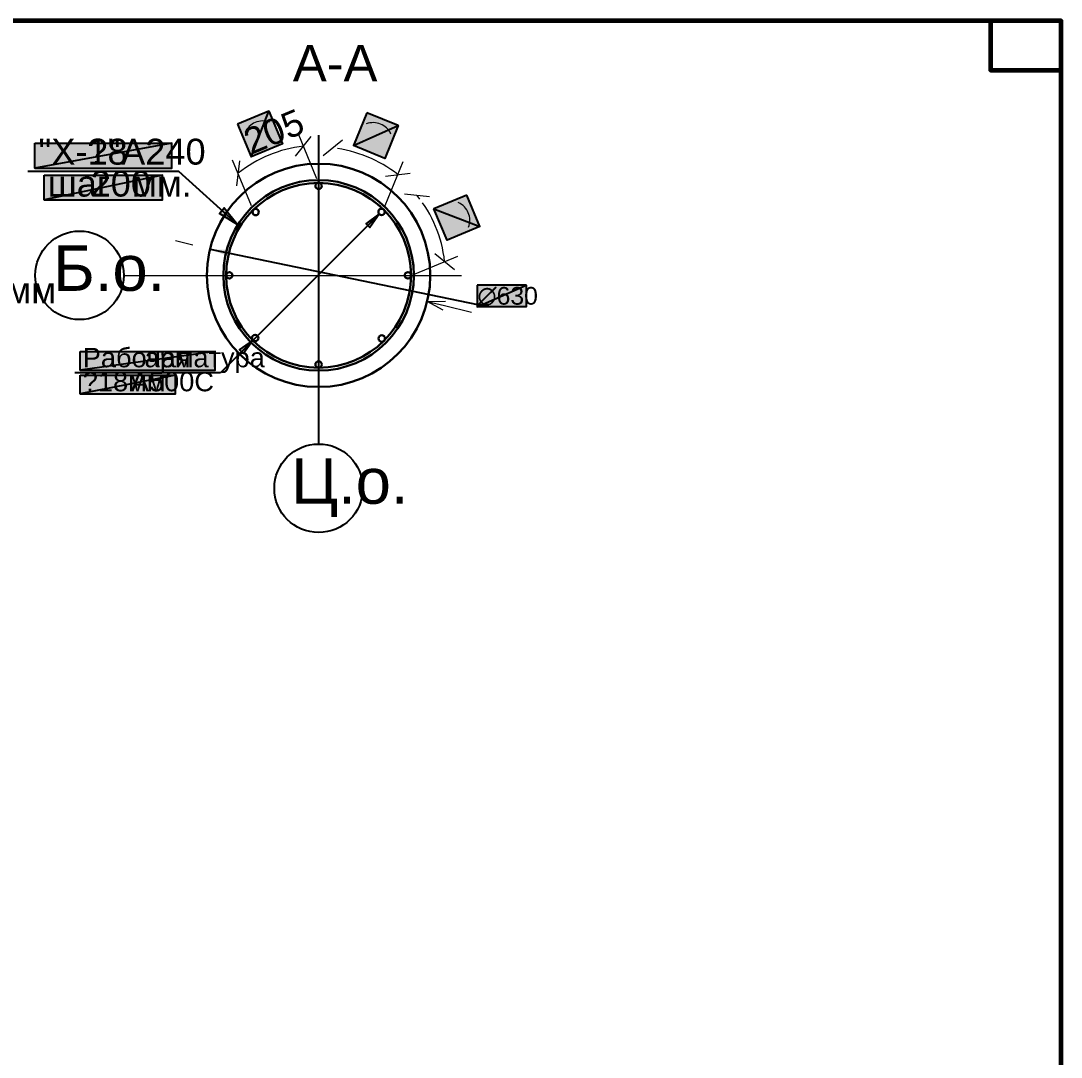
# Model space of a CAD drawing. Extents: x 8 to 21351, y 0 to 420.
# Drawn here: x 9579.1 to 9725.9, y 145.8 to 292.1 of the extents above; entities that cross this region are included whole.
import ezdxf

# ---------------------------------------------------------------- set-up
doc = ezdxf.new("R2010")
doc.units = 0
doc.linetypes.add('TEYPDFCAD_CENTER', pattern=[20, 12, -3, 2, -3])
for name, color, linetype in [('PDF_ВЫНОСКИ', 7, 'Continuous'), ('PDF_ОСИ', 7, 'Continuous'), ('TEY_REVIEW_AXIS', 7, 'Continuous'), ('TEY_REVIEW_LEADER', 7, 'Continuous')]:
    doc.layers.add(name, color=color, linetype=linetype)
doc.styles.add('TEYPDFCAD_TEXT', font='arial.ttf')
doc.dimstyles.new('TEYPDFCAD_SCALE_1', dxfattribs={"dimtxt": 2.5, "dimasz": 2.5, "dimexe": 1.25, "dimexo": 0.75, "dimtad": 1, "dimdsep": 46, "dimtxsty": 'Standard', "dimcen": 0.09, "dimadec": 0, "dimazin": 0, "dimtfac": 1, "dimtofl": 0, "dimtmove": 0, "dimatfit": 3, "dimfxl": 1, "dimarcsym": 0})

# ---------------------------------------------------------------- blocks, each defined once
blk = doc.blocks.new('TEY_AXIS')
at = {"layer": 'PDF_ОСИ', "linetype": 'TEYPDFCAD_CENTER', "lineweight": 9}
blk.add_line((0, 0), (1, 0), dxfattribs=at)

msp = doc.modelspace()

# ---------------------------------------------------------------- hatches: boundary and pattern name
at = {"true_color": 0xffffff}
h = msp.add_hatch(color=0, dxfattribs=at)
h.paths.add_polyline_path([(9609.68, 277.54), (9611.58, 272.92), (9614.1, 279.38)])
h.paths.add_polyline_path([(9611.58, 272.92), (9614.1, 279.38), (9616.01, 274.74)])
h = msp.add_hatch(color=0, dxfattribs=at)
h.paths.add_polyline_path([(9627.94, 279.15), (9626.04, 274.51), (9632.37, 277.33)])
h.paths.add_polyline_path([(9626.04, 274.51), (9632.37, 277.33), (9630.48, 272.69)])
h = msp.add_hatch(color=0, dxfattribs=at)
h.paths.add_polyline_path([(9581.08, 274.83), (9600.41, 274.83), (9581.08, 271.31)])
h.paths.add_polyline_path([(9600.41, 274.83), (9581.08, 271.31), (9600.41, 271.31)])
h = msp.add_hatch(color=0, dxfattribs=at)
h.paths.add_polyline_path([(9582.39, 270.32), (9599.09, 270.32), (9582.39, 266.83)])
h.paths.add_polyline_path([(9599.09, 270.32), (9582.39, 266.83), (9599.09, 266.83)])
h = msp.add_hatch(color=0, dxfattribs=at)
h.paths.add_polyline_path([(9642.02, 267.5), (9637.4, 265.58), (9643.86, 263.08)])
h.paths.add_polyline_path([(9637.4, 265.58), (9643.86, 263.08), (9639.25, 261.15)])
for points in [[(9609.7, 263.31), (9607.14, 264.94), (9607.81, 265.71)], [(9629.68, 264.82), (9628.35, 262.95), (9627.82, 263.48)], [(9611.84, 247.01), (9610.5, 245.15), (9609.97, 245.68)]]:
    msp.add_hatch(color=7).paths.add_polyline_path(points)
h = msp.add_hatch(color=0, dxfattribs=at)
h.paths.add_polyline_path([(9643.48, 254.8), (9643.48, 251.74), (9650.4, 254.8)])
h.paths.add_polyline_path([(9643.48, 251.74), (9650.4, 254.8), (9650.4, 251.74)])
h = msp.add_hatch(color=0, dxfattribs=at)
h.paths.add_polyline_path([(9587.45, 245.45), (9606.52, 245.45), (9587.45, 242.82)])
h.paths.add_polyline_path([(9606.52, 245.45), (9587.45, 242.82), (9606.52, 242.82)])
h = msp.add_hatch(color=0, dxfattribs=at)
h.paths.add_polyline_path([(9587.45, 242.08), (9600.91, 242.08), (9587.45, 239.46)])
h.paths.add_polyline_path([(9600.91, 242.08), (9587.45, 239.46), (9600.91, 239.46)])

# ---------------------------------------------------------------- linework, layer by layer
at = {"color": 7, "lineweight": 5}
for p, q in [((9611.95, 277.67), (9611.73, 277.54)), ((9612.18, 277.77), (9611.95, 277.67)), ((9612.42, 277.86), (9612.18, 277.77)), ((9612.67, 277.92), (9612.42, 277.86)), ((9612.92, 277.97), (9612.67, 277.92)), ((9613.17, 277.98), (9612.92, 277.97)), ((9613.43, 277.97), (9613.17, 277.98)), ((9613.69, 277.94), (9613.43, 277.97)), ((9613.95, 277.88), (9613.69, 277.94)), ((9614.2, 277.8), (9613.95, 277.88)), ((9628.11, 277.65), (9627.85, 277.56)), ((9628.37, 277.71), (9628.11, 277.65)), ((9628.63, 277.74), (9628.37, 277.71)), ((9628.88, 277.75), (9628.63, 277.74)), ((9629.14, 277.73), (9628.88, 277.75)), ((9629.39, 277.69), (9629.14, 277.73)), ((9629.64, 277.63), (9629.39, 277.69)), ((9629.87, 277.55), (9629.64, 277.63)), ((9610.86, 276.6), (9610.74, 276.36)), ((9611, 276.83), (9610.86, 276.6)), ((9611.16, 277.03), (9611, 276.83)), ((9611.33, 277.22), (9611.16, 277.03)), ((9611.53, 277.39), (9611.33, 277.22)), ((9611.73, 277.54), (9611.53, 277.39)), ((9620.87, 269.81), (9618.21, 276.27)), ((9630.1, 277.44), (9629.87, 277.55)), ((9630.32, 277.31), (9630.1, 277.44)), ((9630.53, 277.16), (9630.32, 277.31)), ((9630.72, 276.99), (9630.53, 277.16)), ((9630.9, 276.81), (9630.72, 276.99)), ((9631.06, 276.6), (9630.9, 276.81)), ((9631.2, 276.38), (9631.06, 276.6)), ((9631.33, 276.14), (9631.2, 276.38)), ((9617.87, 273.03), (9620.07, 275.8)), ((9624.51, 275.25), (9621.74, 273.05)), ((9614.69, 273.39), (9614.11, 273.16)), ((9615.29, 273.6), (9614.69, 273.39)), ((9615.89, 273.79), (9615.29, 273.6)), ((9616.5, 273.96), (9615.89, 273.79)), ((9617.11, 274.11), (9616.5, 273.96)), ((9617.73, 274.24), (9617.11, 274.11)), ((9618.36, 274.34), (9617.73, 274.24)), ((9618.99, 274.43), (9618.36, 274.34)), ((9624.39, 273.98), (9623.77, 274.08)), ((9625.01, 273.86), (9624.39, 273.98)), ((9625.62, 273.71), (9625.01, 273.86)), ((9626.22, 273.55), (9625.62, 273.71)), ((9626.82, 273.36), (9626.22, 273.55)), ((9627.41, 273.15), (9626.82, 273.36)), ((9611.64, 266), (9608.98, 272.44)), ((9609.95, 272.35), (9609.53, 268.84)), ((9611.31, 271.71), (9610.78, 271.36)), ((9611.85, 272.04), (9611.31, 271.71)), ((9612.4, 272.35), (9611.85, 272.04)), ((9612.96, 272.64), (9612.4, 272.35)), ((9613.53, 272.91), (9612.96, 272.64)), ((9614.11, 273.16), (9613.53, 272.91)), ((9627.99, 272.93), (9627.41, 273.15)), ((9628.57, 272.68), (9627.99, 272.93)), ((9629.13, 272.41), (9628.57, 272.68)), ((9629.69, 272.13), (9629.13, 272.41)), ((9630.23, 271.82), (9629.69, 272.13)), ((9630.77, 271.5), (9630.23, 271.82)), ((9630.53, 266.06), (9633.07, 272.25)), ((9610.26, 270.99), (9609.76, 270.61)), ((9610.78, 271.36), (9610.26, 270.99)), ((9630.55, 270.17), (9634.06, 270.59)), ((9631.3, 271.15), (9630.77, 271.5)), ((9631.81, 270.79), (9631.3, 271.15)), ((9632.31, 270.41), (9631.81, 270.79)), ((9621.77, 269.25), (9621.13, 269.26)), ((9622.41, 269.2), (9621.77, 269.25)), ((9623.04, 269.12), (9622.41, 269.2)), ((9624.29, 268.88), (9623.67, 269.01)), ((9624.9, 268.71), (9624.29, 268.88)), ((9625.5, 268.51), (9624.9, 268.71)), ((9626.09, 268.29), (9625.5, 268.51)), ((9626.67, 268.03), (9626.09, 268.29)), ((9627.23, 267.75), (9626.67, 268.03)), ((9627.79, 267.44), (9627.23, 267.75)), ((9628.32, 267.11), (9627.79, 267.44)), ((9636.77, 267.27), (9633.26, 267.63)), ((9635.42, 266.96), (9635.02, 267.47)), ((9628.84, 266.74), (9628.32, 267.11)), ((9629.35, 266.35), (9628.84, 266.74)), ((9629.84, 265.94), (9629.35, 266.35)), ((9630.3, 265.5), (9629.84, 265.94)), ((9636.15, 265.91), (9635.79, 266.44)), ((9636.49, 265.37), (9636.15, 265.91)), ((9641.08, 266.33), (9640.84, 266.45)), ((9641.3, 266.19), (9641.08, 266.33)), ((9641.51, 266.03), (9641.3, 266.19)), ((9641.7, 265.85), (9641.51, 266.03)), ((9641.87, 265.66), (9641.7, 265.85)), ((9630.74, 265.03), (9630.28, 265.5)), ((9631.17, 264.54), (9630.74, 265.03)), ((9631.57, 264.03), (9631.17, 264.54)), ((9636.81, 264.81), (9636.49, 265.37)), ((9637.1, 264.25), (9636.81, 264.81)), ((9642.02, 265.45), (9641.87, 265.66)), ((9642.15, 265.23), (9642.02, 265.45)), ((9642.25, 265.01), (9642.15, 265.23)), ((9642.34, 264.77), (9642.25, 265.01)), ((9642.4, 264.52), (9642.34, 264.77)), ((9642.45, 264.27), (9642.4, 264.52)), ((9632.29, 262.96), (9631.94, 263.5)), ((9632.61, 262.4), (9632.29, 262.96)), ((9637.38, 263.67), (9637.1, 264.25)), ((9637.64, 263.09), (9637.38, 263.67)), ((9637.87, 262.5), (9637.64, 263.09)), ((9642.28, 262.99), (9642.37, 263.24)), ((9642.37, 263.24), (9642.43, 263.5)), ((9642.43, 263.5), (9642.46, 263.76)), ((9642.46, 264.02), (9642.45, 264.27)), ((9642.46, 263.76), (9642.46, 264.02)), ((9632.9, 261.82), (9632.61, 262.4)), ((9633.16, 261.23), (9632.9, 261.82)), ((9638.08, 261.9), (9637.87, 262.5)), ((9638.28, 261.29), (9638.08, 261.9)), ((9633.39, 260.63), (9633.16, 261.23)), ((9633.6, 260.02), (9633.39, 260.63)), ((9633.77, 259.4), (9633.6, 260.02)), ((9638.45, 260.68), (9638.28, 261.29)), ((9638.59, 260.06), (9638.45, 260.68)), ((9638.72, 259.43), (9638.59, 260.06)), ((9633.91, 258.77), (9633.77, 259.4)), ((9634.02, 258.14), (9633.91, 258.77)), ((9634.74, 256.41), (9640.75, 258.91)), ((9637.51, 259.25), (9640.28, 257.03)), ((9638.83, 258.8), (9638.72, 259.43)), ((9638.91, 258.16), (9638.83, 258.8)), ((9634.1, 257.49), (9634.02, 258.14)), ((9634.15, 256.84), (9634.1, 257.49)), ((9634.17, 256.19), (9634.15, 256.84))]:
    msp.add_line(p, q, dxfattribs=at)
at = {"color": 0, "lineweight": 0, "true_color": 0xffffff}
for p, q in [((9581.08, 271.31), (9600.41, 271.31)), ((9582.39, 266.83), (9599.09, 266.83)), ((9587.45, 242.82), (9606.52, 242.82)), ((9587.45, 239.46), (9600.91, 239.46))]:
    msp.add_line(p, q, dxfattribs=at)
at = {"lineweight": 5}
for p, q in [((9603.37, 260.46), (9600.93, 261.05)), ((9636.43, 252.5), (9639.01, 252.56)), ((9638.7, 251.27), (9636.43, 252.5)), ((9636.43, 252.5), (9638.87, 251.93)), ((9638.87, 251.93), (9642.72, 250.99))]:
    msp.add_line(p, q, dxfattribs=at)
at = {"lineweight": 25}
msp.add_line((9621.11, 238.63), (9621.11, 232.39), dxfattribs=at)
at = {"lineweight": 60}
msp.add_lwpolyline([(9725.94, 285.14), (9725.94, 292.12), (9715.95, 292.12), (9715.95, 285.14)], close=True, dxfattribs=at)
at = {"color": 0, "true_color": 0xffffff}
for points in [[(9609.68, 277.54), (9611.58, 272.92), (9614.1, 279.38)], [(9611.58, 272.92), (9614.1, 279.38), (9616.01, 274.74)], [(9627.94, 279.15), (9626.04, 274.51), (9632.37, 277.33)], [(9626.04, 274.51), (9632.37, 277.33), (9630.48, 272.69)], [(9581.08, 274.83), (9600.41, 274.83), (9581.08, 271.31)], [(9600.41, 274.83), (9581.08, 271.31), (9600.41, 271.31)], [(9582.39, 270.32), (9599.09, 270.32), (9582.39, 266.83)], [(9599.09, 270.32), (9582.39, 266.83), (9599.09, 266.83)], [(9642.02, 267.5), (9637.4, 265.58), (9643.86, 263.08)], [(9637.4, 265.58), (9643.86, 263.08), (9639.25, 261.15)], [(9643.48, 254.8), (9643.48, 251.74), (9650.4, 254.8)], [(9643.48, 251.74), (9650.4, 254.8), (9650.4, 251.74)], [(9587.45, 245.45), (9606.52, 245.45), (9587.45, 242.82)], [(9606.52, 245.45), (9587.45, 242.82), (9606.52, 242.82)], [(9587.45, 242.08), (9600.91, 242.08), (9587.45, 239.46)], [(9600.91, 242.08), (9587.45, 239.46), (9600.91, 239.46)]]:
    msp.add_lwpolyline(points, close=True, dxfattribs=at)
at = {"color": 7}
for points in [[(9609.7, 263.31), (9607.14, 264.94), (9607.81, 265.71)], [(9629.68, 264.82), (9628.35, 262.95), (9627.82, 263.48)], [(9611.84, 247.01), (9610.5, 245.15), (9609.97, 245.68)]]:
    msp.add_lwpolyline(points, close=True, dxfattribs=at)
at = {"lineweight": 30}
for centre, radius in [((9621.12, 256.19), 15.76), ((9621.12, 256.19), 13.45), ((9621.12, 256.19), 13.05), ((9621.12, 268.81), 0.455), ((9612.23, 265.12), 0.455), ((9630.01, 265.14), 0.455), ((9608.52, 256.19), 0.455), ((9633.73, 256.19), 0.455), ((9612.16, 247.34), 0.455), ((9630.03, 247.28), 0.455), ((9621.12, 243.6), 0.455)]:
    msp.add_circle(centre, radius, dxfattribs=at)
at = {"lineweight": 25}
for centre in [(9587.38, 256.19), (9621.12, 226.13)]:
    msp.add_circle(centre, 6.25, dxfattribs=at)
at = {"layer": 'TEY_REVIEW_AXIS', "color": 7, "lineweight": 25}
for p, q in [((9601.4, 270.83), (9580.09, 270.83)), ((9629.68, 264.82), (9607.26, 242.44)), ((9607.26, 242.44), (9586.69, 242.44))]:
    msp.add_line(p, q, dxfattribs=at)
at = {"layer": 'TEY_REVIEW_AXIS', "lineweight": 60}
msp.add_lwpolyline([(9330.97, 5.14), (9725.94, 5.14), (9725.94, 292.12), (9330.97, 292.12)], close=True, dxfattribs=at)
at = {"layer": 'TEY_REVIEW_LEADER', "lineweight": 25}
for p, q in [((9621.11, 275.99), (9621.11, 256.18)), ((9621.11, 256.18), (9621.11, 238.63))]:
    msp.add_line(p, q, dxfattribs=at)
at = {"layer": 'TEY_REVIEW_LEADER', "color": 7, "lineweight": 25}
for p, q in [((9609.7, 263.31), (9601.4, 270.83)), ((9611.84, 247.01), (9607.26, 242.44))]:
    msp.add_line(p, q, dxfattribs=at)

# ---------------------------------------------------------------- block references
at = {"layer": 'PDF_ОСИ', "xscale": 47.68849999999998}
msp.add_blockref('TEY_AXIS', (9593.61, 256.18), dxfattribs=at)

# ---------------------------------------------------------------- texts
at = {"color": 7, "style": 'TEYPDFCAD_TEXT'}
for s, height, p in [('А-А', 5.122, (9617.49, 283.59)), ('\ue7128', 3.658, (9588.48, 271.82)), ('200', 3.658, (9588.93, 267.31)), ('шаг', 3.658, (9582.88, 267.31)), ('200мм', 3.658, (9568.52, 252.24)), ('\ue71218мм', 2.745, (9587.83, 239.82)), ('А500С', 2.745, (9594.62, 239.82))]:
    msp.add_text(s, height=height, dxfattribs=at).set_placement(p)
msp.add_text('205', height=3.658, rotation=22.478, dxfattribs=at).set_placement((9611.56, 273.18))
at = {"layer": 'PDF_ВЫНОСКИ', "style": 'TEYPDFCAD_TEXT'}
msp.add_text('∅630', height=2.5, dxfattribs=at).set_placement((9643.54, 252.05))
at = {"layer": 'TEY_REVIEW_LEADER', "color": 7, "style": 'TEYPDFCAD_TEXT'}
for s, height, p in [('"Х-1"', 3.658, (9581.57, 271.82)), ('А240', 3.658, (9593.24, 271.82)), ('мм.', 3.658, (9594.77, 267.31)), ('Б.о.', 6.403, (9583.66, 254)), ('Рабочая', 2.745, (9587.83, 243.21)), ('арматура', 2.745, (9596.55, 243.21)), ('Ц.о.', 6.403, (9617.25, 223.94))]:
    msp.add_text(s, height=height, dxfattribs=at).set_placement(p)

# ---------------------------------------------------------------- leaders
at = {"layer": 'PDF_ВЫНОСКИ', "lineweight": 9, "annotation_type": 0, "has_hookline": 1, "hookline_direction": 0}
msp.add_leader([(9605.8, 259.88), (9643.54, 252.05)], dimstyle='TEYPDFCAD_SCALE_1', dxfattribs=at)

doc.saveas('drawing.dxf')
